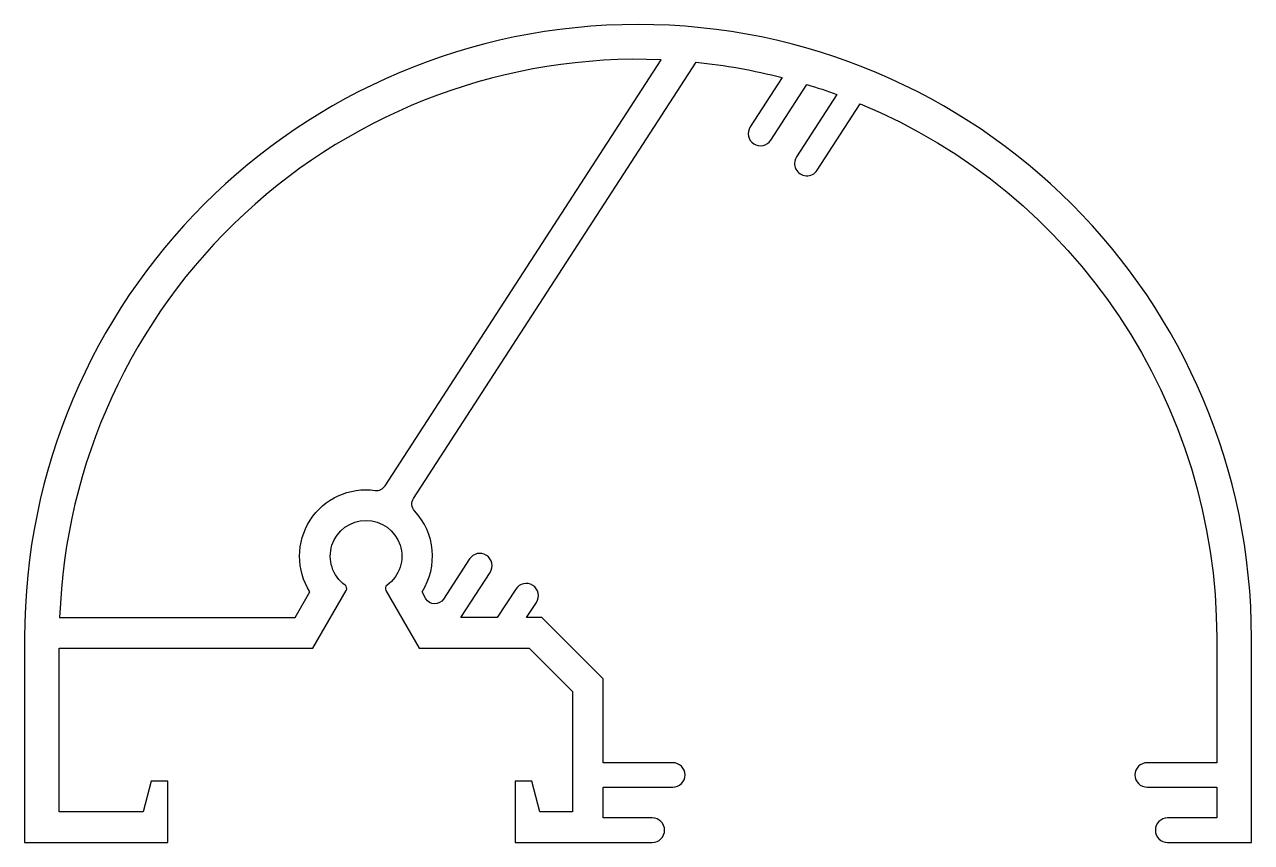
# Model space of a CAD drawing. Extents: x 932 to 992, y -22.8 to 17.2.
import ezdxf

# ---------------------------------------------------------------- set-up
doc = ezdxf.new("R2010")
doc.units = 0
doc.header["$LTSCALE"] = 15
doc.layers.get('0').update_dxf_attribs({"linetype": 'CONTINUOUS'})

msp = doc.modelspace()

# ---------------------------------------------------------------- linework, layer by layer
msp.add_lwpolyline([(964.838, 15.317, -0.037865), (969.052, 14.567), (967.487, 12.158, 1), (968.494, 11.504), (970.262, 14.227, -0.013687), (971.731, 13.735), (969.752, 10.687, 1), (970.758, 10.034), (972.872, 13.289, -0.302926), (990.302, -12.84), (990.302, -18.94), (986.902, -18.94, 1), (986.902, -20.14), (990.302, -20.14), (990.302, -21.64), (987.902, -21.64, 1), (987.902, -22.84), (992.002, -22.84), (992.002, -12.84, 1), (932.002, -12.84), (932.002, -22.84), (939.002, -22.84), (939.002, -19.84), (938.202, -19.84), (937.802, -21.34), (933.702, -21.34), (933.702, -13.34), (946.103, -13.34), (947.732, -10.52, 0.384431), (947.676, -10.258, -3.088056), (949.727, -10.258, 0.384431), (949.671, -10.52), (951.3, -13.34), (956.68, -13.34), (958.802, -15.462), (958.802, -21.34), (957.202, -21.34), (956.802, -19.84), (956.002, -19.84), (956.002, -22.84), (962.702, -22.84, 1), (962.702, -21.64), (960.302, -21.64), (960.302, -20.14), (963.702, -20.14, 1), (963.702, -18.94), (960.302, -18.94), (960.302, -14.84), (957.302, -11.84), (956.553, -11.84), (957.033, -11.101, 1), (956.027, -10.447), (955.122, -11.84), (953.333, -11.84), (954.769, -9.63, 1), (953.762, -8.976), (952.486, -10.942, -0.560027), (951.634, -10.919), (951.442, -10.587, 0.341842), (951.079, -6.625, -0.343853), (951.025, -6.012), (964.838, 15.317)], format="xyb")
msp.add_lwpolyline([(949.147, -5.621, 0.291286), (949.636, -5.398), (963.127, 15.437, 0.415516), (933.719, -11.84), (945.237, -11.84), (945.961, -10.587, -0.639521)], format="xyb", close=True)

doc.saveas('drawing.dxf')
